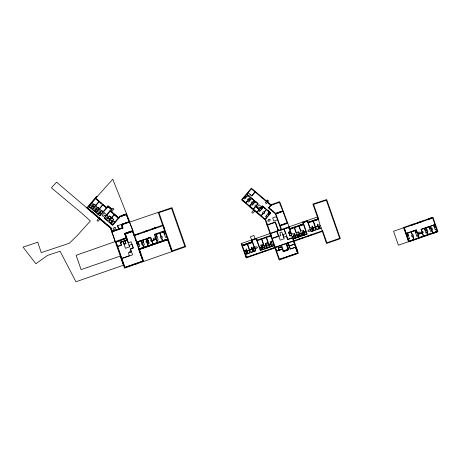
<?xml version="1.0" encoding="UTF-8"?>
<svg xmlns="http://www.w3.org/2000/svg" width="461" height="461" viewBox="0 0 461 461"><rect width="100%" height="100%" fill="white"/><g stroke="black" fill="none" stroke-linecap="round" stroke-linejoin="round"><path stroke-width="0.69" d="M126.147 237.767L124.603 233.56L126.147 237.767L76.111 255.285L81.09 269.622L120.286 256.091L123.49 265.196L75.961 281.775L60.074 251.228L47.512 255.411L35.872 263.75L23.05 247.125L37.767 242.227L41.231 252.622L69.248 243.293L76.785 236.026L90.368 220.98L81.845 213.282L51.419 187.846L56.582 182.153L110.507 228.039L124.522 268.158L185.662 246.762L171.965 207.657L121.992 224.755L123.093 228.005L111.879 231.906L110.507 228.039L86.783 207.899L96.654 196.271L97.064 196.617L88.927 206.2L92.436 209.179L93.243 208.228L92.713 207.784L93.537 206.816L92.586 206.009L90.938 207.905L93.969 204.148L92.69 205.894L94.159 207.145L98.821 201.532M87.538 207.836L88.731 206.436L99.951 215.961L108.03 206.632L111.187 209.277L104.036 218.018L112.691 225.371L120.142 216.647L126.279 214.486L129.178 221.724L121.347 224.444L122.453 227.688L112.167 231.238L110.968 227.728L87.498 207.842L95.404 198.564L106.618 208.303L108.03 206.632M88.126 209.04L88.472 208.631L90.754 210.568L90.408 210.977M89.739 207.179L90.644 207.865M96.919 199.446L97.744 200.23M98.885 201.584L99.213 201.192M91.635 212.014L91.981 211.605L94.257 213.541L93.911 213.95M93.641 210.366L94.465 211.144M94.666 211.075L96.326 209.185L97.277 209.991L96.453 210.959L96.983 211.403L96.176 212.354L94.62 211.034L97.709 207.323L99.34 208.626L102.912 204.413M95.139 214.993L95.485 214.584L97.767 216.52L97.421 216.929M97.311 213.593L98.216 214.284M98.36 214.209L101.449 210.498L103.08 211.801L106.289 208.015M98.406 214.25L99.052 213.391M98.441 214.279L100.066 212.36L101.017 213.166L100.193 214.129L100.723 214.578L99.916 215.529L96.407 212.55L103.149 204.621M98.642 217.967L98.994 217.557L101.27 219.494L100.924 219.903M108.519 206.338L108.168 206.753L110.386 208.631L110.732 208.222M99.259 217.782L97.006 220.433L98.078 221.343L100.331 218.693M111.545 217.58L109.505 215.927L106.382 219.609L104.463 217.984L110.237 211.184M106.226 207.963L107.989 205.894L111.908 209.219L110.565 210.792L118.621 217.65L119.848 216.215L126.573 213.846L129.852 222.029M110.294 211.23L112.847 208.165L113.925 209.081L111.671 211.732L110.594 210.821M102.152 220.946L102.498 220.537L104.78 222.473L104.428 222.882M105.419 218.992L106.243 219.776M108.128 217.794L106.497 219.707L107.857 220.859L108.675 219.891L109.194 220.335L110.006 219.39L108.035 217.725M114.149 214.515L110.104 219.275L108.226 217.678L109.614 216.042L111.527 217.598M115.175 214.722L114.864 215.091L118.252 217.967M106.825 224.916L107.171 224.507L109.453 226.437L109.107 226.847M110.456 223.378L111.32 224.109M114.945 221.954L113.919 221.078L111.476 223.954L112.507 224.83L118.563 217.604M246.768 194.409L250.277 197.383L248.877 199.031L248.289 198.535L247.321 199.676L247.909 200.172L245.759 202.702L242.256 199.722L251.429 188.918L270.82 205.381L279.372 202.385M242.786 200.875L243.131 200.466M252.305 189.661L252.657 189.252M247.701 195.199L246.243 196.928L245.31 196.132M247.09 196.092L247.782 195.274M250.041 194.409L251.735 195.844M245.119 202.863L245.465 202.454M254.645 191.643L254.991 191.234M251.66 195.746L254.933 191.891M245.995 202.898L247.384 201.261L248.439 202.154L251.671 198.339L253.366 199.78L251.631 198.386M255.169 192.093L251.896 195.948L248.156 192.773M246.289 203.854L246.641 203.445M250.83 199.267L251.476 198.409L249.983 200.097L249.044 199.308M248.629 205.837L248.975 205.427M249.505 205.877L251.648 203.347L251.066 202.852L252.034 201.711L252.616 202.206L254.017 200.552L250.507 197.585L248.254 200.235L249.332 201.146M249.735 206.079L251.124 204.436L252.179 205.329L255.411 201.515L257.111 202.949L255.377 201.561M252.789 202.477L253.723 203.272L255.187 201.549L254.242 200.766L251.994 203.41L253.072 204.321M259.318 195.614L259.664 195.205M254.57 202.437L255.215 201.578M261.658 197.596L262.004 197.187M253.239 209.052L255.388 206.516L254.806 206.027L255.774 204.88L256.356 205.375L257.757 203.727L254.247 200.754M253.475 209.248L255.705 206.62L259.094 209.496L256.863 212.123M253.302 209.807L253.648 209.392M262.828 198.587L263.173 198.178M253.971 209.669L251.718 212.319L252.795 213.23L255.048 210.579M257.474 207.974L255.78 206.534M255.636 211.789L255.988 211.38M265.161 200.575L265.507 200.16M256.806 212.78L257.157 212.371M266.331 201.566L266.677 201.157M259.145 214.768L259.491 214.359M268.671 203.549L269.017 203.14M270.595 205.185L268.319 207.871L275.545 213.996L281.198 230.143L288.73 227.504L290.2 231.595L288.655 232.142L289.992 235.951L291.548 235.427L292.343 237.72L287.848 239.294L284.264 229.065M261.479 216.751L261.831 216.342M269.028 207.767L271.149 205.266M269.23 208.643L269.576 208.234M269.535 208.603L271.275 209.997M263.819 218.733L264.165 218.324M265.161 219.165L266.562 217.523L265.507 216.63L269.276 212.095M272.739 211.616L273.085 211.207M261.243 215.846L263.294 213.449L263.859 213.939L264.787 212.855L264.216 212.371L266.464 209.703L269.38 212.187M263.41 207.116L259.549 211.57L258.483 210.665L257.088 212.314L261.012 215.65L263.052 213.241L262.47 212.746L263.387 211.668L263.969 212.158L266.228 209.501L263.323 207.047L260.235 210.763L259.18 209.87L262.321 206.171L263.289 207.012L261.79 208.764L260.845 207.905M99.449 201.399L92.667 209.375L94.586 211M113.677 214.111L114.017 213.731M138.778 249.62L139.366 249.413L143.688 261.445M142.403 259.716L142.991 259.508M281.02 229.613L278.409 230.535L275.407 221.954L267.484 224.749M124.545 233.583L132.843 230.656L129.368 221.827L121.589 224.565L122.707 227.751L111.81 231.676L115.25 241.581M124.603 233.56L132.906 230.644L134.428 234.977L162.652 225.175L158.146 212.204M241.622 243.46L256.368 238.245L259.618 247.603L261.445 246.969L260.88 244.877L262.453 249.459L264.839 248.612L264.395 247.338L263.064 247.799L261.923 244.514L263.254 244.053L261.399 238.706M276.623 251.159L282.311 249.159L283.169 251.608L288.701 249.672L286.581 243.598L288.033 243.091L290.153 249.142L296.192 247.05L297.697 251.395L297.091 251.602L295.587 247.257L297.616 253.054L279.493 259.336L275.252 247.263L246.41 257.284L245.511 254.495L255.751 250.957L251.983 240.1L251.66 240.21M122.626 215.477L124.222 214.918M120.194 242.238L127.052 239.835L126.504 238.291L115.907 241.979L117.44 246.347L121.231 245.022L119.704 240.659M124.084 244.353L123.099 241.547L120.638 242.405L121.623 245.212L117.543 246.647L121.652 258.356L129.362 255.648L128.354 252.784L129.639 252.328L129.57 251.677L129.783 252.282L131.195 251.787L130.186 248.9L133.102 247.88L131.829 244.284L129.253 245.189L129.8 246.756L125.455 248.283L124.084 244.353L126.095 243.65L125.127 240.832L127.15 240.123L129.506 246.86M137.683 244.526L138.836 244.123L138.07 241.91L136.911 242.307L139.205 248.9L143.544 247.39L142.455 244.255L141.734 244.509L141.239 243.097L141.965 242.843L141.256 240.798L138.214 241.858L139.798 246.416L138.496 246.871M140.328 253.942L140.922 253.74M140.847 255.388L141.441 255.181M266.233 222.819L266.74 222.64M266.74 224.265L267.247 224.092M267.576 225.014L275.211 222.346L278.121 230.638L270.48 233.318M267.247 225.711L267.755 225.538M268.262 228.61L268.769 228.431M279.596 225.562L287.122 222.934L282.991 211.449L275.834 213.892L279.89 225.464L287.128 222.934M313.157 221.205L315.197 227.083L312.869 227.89L312.011 225.902L313.595 230.46L312.523 230.834L311.296 227.285L309.988 227.74L307.452 220.427L281.533 229.451L280.282 225.896L287.814 223.262L279.683 201.705L270.935 204.765L251.366 188.157L241.495 199.786L265.225 219.926L272.52 240.832L271.189 241.293L272.336 244.601L273.661 244.117M281.118 229.912L277.073 231.33L280.173 240.169L284.224 238.752L281.861 232.016L279.839 232.724L280.807 235.536L272.226 238.585L275.246 247.223L293.415 240.809L292.447 238.02L287.658 239.685L286.46 236.228L283.711 237.179L282.835 234.701L285.59 233.733L283.999 229.157M289.174 233.612L290.724 233.07L290.269 231.75L288.701 232.304L289.174 233.612L288.903 232.557M286.172 244.048L286.679 243.869L288.177 248.139L287.67 248.318L288.033 249.43L283.515 250.968L281.515 245.264L286.039 243.679L287.67 248.318M157.31 233.911L156.239 234.286M163.522 231.75L162.428 232.062M156.302 234.574L156.596 235.606M142.824 240.279L141.544 240.7L143.838 247.286L148.177 245.776L147.088 242.647L146.362 242.901L145.872 241.483L146.592 241.23L145.883 239.19L142.841 240.244L144.431 244.808L143.129 245.258M164.07 232.863L163.718 231.848M138.214 242.002L138.571 243.016M147.727 239.685L147.434 238.654L146.177 239.086L146.921 241.224L148.073 240.821L147.33 238.683M142.288 242.838L143.584 242.382M137.706 244.589L139.009 244.14M151.923 240.671L156.118 239.207L154.395 234.257L164.589 230.713L162.871 225.763M147.762 243.65L149.064 243.195L147.474 238.637L150.517 237.576L151.225 239.622L150.505 239.87L150.995 241.287L151.721 241.034L152.81 244.169L148.471 245.673L146.973 241.368L148.269 240.913L149.064 243.195M138.536 247.482L138.83 248.519M276.462 216.612L272.653 217.938L273.742 221.067L277.557 219.736M293.888 240.711L293.277 238.965L307.187 234.148L303.136 222.496L307.337 221.032L311.031 231.676L321.317 228.103L322.274 230.857M242.273 245.321L252.23 241.864L254.132 247.217L252.853 247.661L254.057 251.222L252.985 251.585L251.401 247.033L251.965 249.124L249.637 249.937L247.586 244.065L252.461 242.377M252.732 242.273L242.503 245.84L247.309 244.174L249.343 250.035L247.015 250.847L246.162 248.854L247.776 253.452L246.687 253.827L245.413 250.248L244.186 250.675L245.327 253.965L246.629 253.51L245.483 250.219L244.18 250.675M298.302 234.269L296.999 234.724L297.846 237.15L299.143 236.695M293.72 236.026L292.418 236.476L293.213 238.758L294.516 238.308M279.493 259.336L297.691 253.008L293.438 240.867L322.677 230.713L326.878 242.791L339.665 238.32L326.342 200.224L313.555 204.425L318.81 219.24L308.017 222.991M408.371 235.433L407.034 235.899L408.181 239.19L409.477 238.735L407.599 233.145L411.091 231.935L412.232 235.225L411.512 235.479L411.984 236.816L412.699 236.568L413.736 239.547L408.884 241.224L408.158 239.196L409.477 238.735M415.695 232.92L417.268 232.373L418.421 235.634L416.859 236.17L414.871 230.621L411.379 231.837L412.526 235.127L413.246 234.874L413.713 236.216L412.987 236.47L414.024 239.443M163.448 225.562L134.042 235.773L132.52 231.445L125.409 233.94L126.954 238.147L116.045 241.967L124.908 267.357L142.881 261.064L138.588 249.096L168.081 238.896M164.393 234.171L165.73 233.704L167.579 239.04L162.733 240.728L161.696 237.749L162.416 237.501L161.955 236.159L161.229 236.407L160.088 233.11L164.934 231.428L165.678 233.56L164.519 233.963L163.776 231.831M156.884 240.469L158.186 240.014L156.308 234.43L159.794 233.214L160.941 236.505L160.215 236.758L160.682 238.101L161.408 237.847L162.439 240.826L157.587 242.509L155.76 237.202L157.092 236.752M166.87 237L165.568 237.45L163.574 231.9M303.136 222.496L307.337 221.038M252.058 240.314L256.201 238.873L260.304 250.513L274.203 245.684L274.796 247.419M308.127 222.369L318.119 218.906L317.445 216.987L307.487 220.462L308.127 222.369L318.119 218.906L312.858 204.085L326.676 199.544L340.356 238.654L326.544 243.483L322.348 231.399L294.13 241.201L298.376 253.337L279.164 260.021L274.923 247.949L246.139 257.947L241.143 243.575L241.61 243.414L246.474 257.261M257.054 240.216L270.665 235.49L269.99 233.548L256.5 238.279L257.123 240.193M317.946 219.373L316.851 219.684M291.231 228.731L290.136 229.042M303.822 224.467L289.41 229.469L288.73 227.504M256.892 240.844L271.35 235.819L265.686 219.609L242.256 199.722M289.681 234.782L290.032 235.796M271.46 242.083L272.762 241.633L274.105 245.396L269.76 246.9L269.357 245.736L270.002 245.5L269.576 244.307L270.763 243.898L271.587 246.266M266.861 243.794L268.164 243.339L269.472 247.004L265.127 248.514L264.718 247.338L265.352 247.102L264.954 245.915L266.13 245.506L266.954 247.88M289.975 235.813L291.496 235.283L290.776 233.197L289.347 233.698L290.078 235.773M246.963 251.026L247.315 252.04M252.115 249.234L249.683 250.081L250.093 251.257L250.744 251.032L251.164 252.225L252.841 251.643L252.017 249.268M317.934 226.374L318.292 227.388M252.409 250.271L252.058 249.257M287.168 238.141L287.578 239.132M313.169 229.088L312.817 228.074L315.249 227.227L315.67 228.397L315.007 228.627L315.422 229.826L313.745 230.414L312.915 228.039M292.741 237.415L294.072 236.948M298.705 235.34L297.374 235.802L297.818 237.081L302.162 235.571L301.753 234.395L301.102 234.62L300.687 233.422L299.512 233.831L300.336 236.205M269.005 245.759L267.697 246.191L266.556 242.907L267.887 242.44L266.032 237.098M262.009 248.456L262.418 249.453L260.494 250.121L260.067 248.952L260.736 248.721L260.321 247.522L261.491 247.113L262.315 249.487M266.642 246.848L267.052 247.845M271.333 245.217L271.685 246.232L270.146 241.656L270.711 243.748L268.884 244.382L266.32 236.994M295.305 236.816L295.599 237.847M299.938 235.202L300.232 236.239M304.514 233.618L304.871 234.632M293.184 238.689L297.529 237.179L297.12 236.003L296.469 236.228L296.054 235.029L294.879 235.438L295.703 237.813M294.533 238.343L295.622 238.032M299.195 236.724L300.284 236.407M304.761 234.856L303.695 235.225M272.86 246.013L271.771 246.33M403.634 227.757L393.556 231.261L398.396 245.189L408.475 241.691M404.234 227.838L432.614 217.984L437.264 231.37L432.919 232.88L431.83 229.751L432.556 229.497L432.066 228.086L431.34 228.333L430.632 226.293L433.645 225.222L435.259 229.797L436.561 229.348L437.259 231.37L408.884 241.224L404.234 227.838L406.124 233.329L416.421 229.757L417.977 234.234L422.155 232.903L421.06 233.214M404.551 230.402L405.058 230.223M405.559 233.295L406.066 233.122M406.233 233.6L407.391 233.203L408.141 235.352L406.977 235.75M407.536 233.427L407.887 234.442M415.119 230.8L415.47 231.814M427.589 227.221L428.661 226.852M434.942 224.674L433.784 225.077L434.527 227.227L435.685 226.829L434.371 227.285M424.593 228.668L424.944 229.676M429.226 227.043L429.577 228.057M433.864 225.435L434.216 226.449M429.785 228.99L431.081 228.529M425.987 233.012L427.289 232.563L425.987 233.007L424.402 228.449L421.366 229.509L422.074 231.549L422.795 231.301L423.284 232.713L422.564 232.966L423.653 236.101L427.987 234.591L425.705 227.982L424.546 228.385L425.29 230.535L426.448 230.137L425.146 230.586M431.928 230.955L430.62 231.405L429.041 226.841L425.999 227.901L426.707 229.941L427.433 229.693L427.923 231.105L427.197 231.359L428.286 234.493L432.625 232.978L430.338 226.38L429.179 226.777L429.923 228.927M416.859 236.17L418.162 235.721L418.98 238.291M435.259 229.797L436.561 229.348M299.189 226.074L303.54 224.576L305.92 231.439L304.099 232.073L303.24 230.079L304.813 234.649M318.297 219.419L314.022 220.888L313.855 220.41L318.13 218.935L319.98 224.265L318.678 224.72L319.911 228.264L318.839 228.691L317.254 224.081L317.819 226.172L315.491 226.979L313.445 221.101M434.884 224.519L420.974 229.319L422.184 232.77M282.789 210.942L275.655 213.385L268.665 207.462M289.727 228.731L303.355 224.058L303.54 224.576M265.686 219.609L265.363 219.401L270.809 212.988L262.274 205.75L259.191 209.38L255.832 206.47L258.218 203.716L246.969 194.173M94.079 204.258L95.6 205.45M111.908 209.219L107.972 205.911L106.56 207.583L95.738 198.178L112.761 179.225L126.573 213.846M269.656 206.292L270.019 206.597M247.891 195.216L249.626 196.605L247.932 195.17L244.699 198.985L243.644 198.092M261.404 206.776L259.013 204.742L256.783 207.364L258.016 208.412L259.14 207.087L260.292 208.084M261.612 207.006L262.672 207.905M268.63 212.97L269.662 213.841M268.913 214.751L267.974 213.956L269.443 212.233L270.377 213.022L267.219 216.716L266.193 215.846M244.514 197.06L245.592 197.971M95.796 205.692L96.868 206.609L94.614 209.259L93.543 208.349M99.536 208.868L100.607 209.784L98.354 212.435L97.283 211.524M106.894 215.12L107.949 216.013L105.517 218.877L104.463 217.984M109.879 210.879L118.679 218.37L120.142 216.647L126.268 214.521L129.138 221.706L117.394 225.786L118.517 229.025M112.507 224.83L110.588 223.199L113.717 219.522L111.758 217.776L114.374 214.693L118.275 218.03M129.501 222.15L132.901 230.633M279.378 202.385L283.82 213.541M302.612 222.156L303.355 224.058L289.744 228.783L287.791 223.274M131.057 251.862L129.927 252.259M267.126 247.816L265.513 243.264L266.078 245.361L264.239 246.001L261.669 238.614M110.94 227.74L112.19 231.255M157.662 242.486L157.875 243.085M278.634 202.074L278.813 202.581M271.396 204.603L271.575 205.116M254.95 239.311L255.192 238.982L253.965 235.45L250.432 236.677L252.265 241.864L247.926 243.379L248.099 243.886M246.727 244.365L246.554 243.863L242.33 245.333L252.265 241.864L251.602 239.951M137.908 234.021L136.295 234.522M433.156 225.21L432.107 225.636M431.836 233.254L432.015 233.767M428.937 234.263L429.116 234.77M422.662 220.865L422.841 221.372L419.942 222.381L419.764 221.874M427.491 234.77L427.67 235.277M423.918 228.443L422.864 228.875M424.598 235.773L424.771 236.28M418.317 222.375L418.496 222.882L415.597 223.89L415.424 223.383M423.146 236.274L423.325 236.781M420.248 237.282L420.426 237.79M413.972 223.885L414.151 224.392L411.252 225.4L411.079 224.893M414.278 230.638L413.223 231.07M415.903 238.781L416.081 239.299M413.01 239.795L413.189 240.302M410.111 240.798L410.29 241.31M321.04 231.284L321.213 231.791M318.142 232.292L318.32 232.799M312.472 220.871L312.65 221.378M315.249 233.295L315.422 233.802M313.659 230.627L312.564 230.944M309.769 222.288L308.68 222.605M312.351 234.297L312.529 234.81M306.087 220.934L306.248 221.413L303.355 222.415L303.188 221.937M310.904 234.805L311.077 235.312M308.006 235.813L308.184 236.32M302.67 222.087L303.355 224.058L299.01 225.55L300.854 230.909L302.197 230.442L303.344 233.733L302.007 234.194L302.451 235.467L306.796 233.958L306.386 232.782L305.735 233.012L305.32 231.814L304.145 232.217L304.969 234.591M306.559 236.309L306.732 236.821M300.451 225.527L299.356 225.838M303.661 237.317L303.839 237.83M298.722 225.665L301.287 233.053L299.46 233.687L298.607 231.693L300.18 236.257M302.214 237.824L302.393 238.331M295.893 227.112L294.798 227.423M299.212 236.781L297.564 232.056L296.221 232.523L294.377 227.175M299.316 238.827L299.494 239.334M294.089 227.273L296.654 234.661L294.827 235.294L293.974 233.301L295.541 237.87M297.869 239.328L298.048 239.841M294.55 238.4L292.931 233.664L291.583 234.13L289.076 226.858M294.971 240.337L295.149 240.844M280.127 212.175L279.032 212.492M280.53 247.292L279.435 247.603M277.142 246.664L276.053 246.981M270.595 235.894L269.501 236.211M273.725 247.799L273.897 248.306M270.826 248.802L271.005 249.309M265.847 237.548L264.758 237.859M269.38 249.303L269.558 249.816M268.285 247.603L267.196 247.92M266.481 250.311L266.66 250.819M261.214 239.155L260.119 239.466M265.035 250.819L265.213 251.326M262.136 251.821L262.315 252.328M260.69 252.323L260.868 252.83M257.791 253.325L257.97 253.838M256.345 253.832L256.523 254.339M251.948 242.377L250.853 242.688M254.115 251.378L253.026 251.694M253.446 254.835L253.625 255.348M250.554 255.843L250.732 256.351M247.822 253.625L246.75 253.999M247.655 256.846L247.834 257.359M163.667 241.086L163.453 240.475L166.352 239.466L166.565 240.083M155.933 228.172L155.732 227.578L152.833 228.587L153.04 229.175M151.387 229.088L151.594 229.682M156.423 243.592L156.216 242.993L153.323 244.007L153.525 244.589M153.213 240.337L151.951 240.775L156.17 239.357L157.299 242.613L153.11 244.082L150.712 237.185L136.819 242.042L134.664 235.559M148.488 230.091L148.696 230.684M147.249 231.186L147.042 230.598L144.143 231.601L144.351 232.194M148.972 245.5L149.174 246.082M142.697 240.296L143.44 242.434M144.627 247.01L144.829 247.592M138.352 233.612L138.559 234.205M135.453 234.62L135.661 235.214M140.282 248.525L140.484 249.101M121.329 224.421L122.557 227.947L122.315 228.276L119.024 229.175L117.797 225.648M116.074 230.448L115.895 229.941L113.072 230.921L113.25 231.428M160.561 241.478L160.768 242.088M151.871 244.491L152.072 245.079M147.52 246.001L147.727 246.589M143.181 247.517L143.383 248.099M92.056 202.517L89.803 205.174L90.875 206.084L93.128 203.434L92.056 202.517M94.782 204.753L95.173 205.168L94.782 204.753M100.625 202.667L101.455 203.451L100.625 202.667M97.818 207.433L96.43 209.069L97.899 210.32L99.328 208.637L97.818 207.433M98.521 207.928L98.913 208.343L98.521 207.928M104.376 205.831L105.206 206.609L104.376 205.831M101.558 210.608L100.17 212.244L101.639 213.495L103.068 211.812L101.558 210.608M102.261 211.103L102.653 211.518L102.261 211.103M104.295 212.855L102.071 215.477L103.304 216.52L104.428 215.201L105.581 216.197L106.693 214.884L104.295 212.855M111.804 212.112L112.628 212.896L111.804 212.112M110.726 216.883L111.118 217.298L110.726 216.883M110.242 219.592L109.436 220.537L109.96 220.986L109.142 221.954L110.496 223.101L112.121 221.188L110.242 219.592M112.161 218.105L112.559 218.52L112.161 218.105M107.77 225.331L108.594 226.115L107.77 225.331M116.356 215.99L117.18 216.768L116.356 215.99M113.602 219.442L112.219 221.073L110.34 219.471L111.746 217.828L113.602 219.442M113.959 227.855L112.968 229.025A1.533 1.533 0 0 0 115.359 227.233L113.959 227.855M250.144 206.419L249.793 206.828L252.132 208.816L252.478 208.407L250.144 206.419M267.564 200.057L265.311 202.707L266.389 203.618L268.636 200.967L267.564 200.057M263.519 206.983L265.179 208.464L263.519 206.983M267.697 210.527L269.357 212.008L267.697 210.527M268.677 219.747L267.68 220.911A1.533 1.533 0 0 0 270.077 219.125L268.677 219.747M154.089 238.107L153.006 239.19A1.596 1.596 0 0 0 155.564 237.576L154.089 238.107M308.801 229.993L307.718 231.076A1.533 1.533 0 0 0 310.253 229.492L308.801 229.993M130.82 231.364L125.11 233.381L125.317 233.969L131.033 231.969L130.82 231.364M132.572 231.318L125.288 233.888L128.383 242.705L131.143 241.737L133.39 248.104L130.578 249.09L132.589 254.841L121.756 258.644L124.85 267.472L142.979 261.122L132.572 231.318M249.389 250.167L247.067 250.991L247.891 253.366L249.539 252.789L249.153 251.585L249.804 251.354L249.389 250.167M125.525 214.209L121.26 215.719L121.433 216.209L125.703 214.717L125.525 214.209M115.313 230.362L113.74 230.978L115.313 230.362M129.27 232.183L127.697 232.799L129.27 232.183M123.773 238.902L122.2 239.518L123.773 238.902M155.248 227.953L153.674 228.564L155.248 227.953M127.184 239.72L126.689 238.493L127.184 239.72M122.747 241.466L121.18 242.083L122.747 241.466M124.833 240.936L123.243 241.495L124.124 244.007L125.715 243.454L124.833 240.936M123.64 242.757L123.145 241.529L123.64 242.757M132.497 248.26L131.316 248.606L132.497 248.26M122.413 261.341L122.73 262.43L122.413 261.341M280.397 211.76L276.058 213.282L276.225 213.754L280.565 212.239L280.397 211.76M184.861 246.376L172.218 250.807L158.947 212.596L171.578 208.447L184.861 246.376M136.174 263.778L133.944 264.626L136.174 263.778M276.784 231.428L270.578 233.6L272.111 238.251L278.404 236.044L276.784 231.428M277.879 246.629L275.344 247.517L276.508 250.859L279.055 249.971L277.879 246.629M280.115 245.846L278.023 246.577L278.49 247.897L280.576 247.165L280.115 245.846M281.55 246.987L278.536 248.041L279.251 250.069L282.259 249.015L281.55 246.987M294.504 244.232L289.387 246.03L290.407 248.94L295.61 247.119L294.504 244.232M163.874 227.492L164.168 228.529L163.874 227.492M135.522 238.982L135.816 240.014L135.522 238.982M156.1 234.499L154.948 234.903L155.685 237.035L156.844 236.637L156.1 234.499M140.253 240.942L138.173 241.731L140.253 240.942M144.898 239.317L142.824 240.106L144.898 239.317M149.554 237.686L147.474 238.475L149.554 237.686M137.044 243.385L137.338 244.422L137.044 243.385M139.798 251.21L140.098 252.242L139.798 251.21M141.93 257.163L142.224 258.2L141.93 257.163M302.986 232.805L301.684 233.254L302.479 235.536L303.782 235.081L302.986 232.805M431.352 217.846L428.453 218.854L428.632 219.361L431.525 218.353L431.352 217.846M423.359 236.199L419.164 237.663L418.202 234.344L422.23 232.943L423.359 236.199M167.666 239.691L139.389 249.482L167.695 239.691L171.832 251.597L167.695 239.691M277.43 218.687L277.724 219.718L277.43 218.687M269.126 224.317L268.077 224.749L269.126 224.317M277.689 228.887L277.983 229.918L277.689 228.887M279.994 230.177L278.945 230.604L279.994 230.177M286.091 228.149L285.042 228.575L286.091 228.149M284.189 229.278L284.489 230.31L284.189 229.278M277.124 231.871L277.418 232.903L277.124 231.871M245.765 244.422L244.71 244.849L245.765 244.422M254.328 247.182L252.807 247.713L253.942 250.974L255.469 250.444L254.328 247.182M255.97 246.94L254.524 247.442A1.533 1.533 0 0 0 257.492 247.113L255.97 246.94M317.871 226.316L315.537 227.129L315.946 228.304L316.598 228.074L317.018 229.273L318.695 228.691L317.871 226.316M320.441 225.59L319.104 226.057L319.865 228.281L321.213 227.815L320.441 225.59M320.078 228.379L319.024 228.806L320.095 228.437M263.565 249.194L262.511 249.626L263.583 249.251M274.428 245.817L274.721 246.848L274.428 245.817M293.248 239.276L293.542 240.314L293.248 239.276M287.797 242.953L286.748 243.385L287.797 242.953M293.548 241.178L288.321 242.987L289.329 245.863L294.544 244.059L293.548 241.178M288.736 244.774L289.03 245.811L288.736 244.774M278.749 248.779L279.043 249.816L278.749 248.779M287.514 246.842L287.808 247.88L287.514 246.842M289.249 246.237L289.543 247.275L289.249 246.237M281.343 249.372L280.288 249.804L281.343 249.372M285.29 250.64L284.241 251.066L285.313 250.698M432.942 217.292L403.548 227.504L408.55 241.916L437.95 231.704L432.942 217.292M405.455 231.923L405.749 232.955L405.455 231.923M409.23 232.367L408.181 232.799L409.23 232.367M416.225 230.137L415.067 230.535L415.816 232.69L416.975 232.286L416.225 230.137M418.893 232.137L417.424 232.644A1.856 1.856 0 0 0 419.055 233.848A1.838 1.838 0 0 0 420.415 232.309L418.893 232.137M436.181 231.745L433.282 232.753L433.461 233.26L436.354 232.258L436.181 231.745M287.923 249.464L283.953 250.83L284.097 251.262L288.067 249.891L287.923 249.464M263.542 244.941L262.234 245.385L263.064 247.811L264.372 247.367L263.542 244.941M311.803 228.639L310.472 229.088L311.21 231.232L312.523 230.834L311.803 228.639"/></g></svg>
